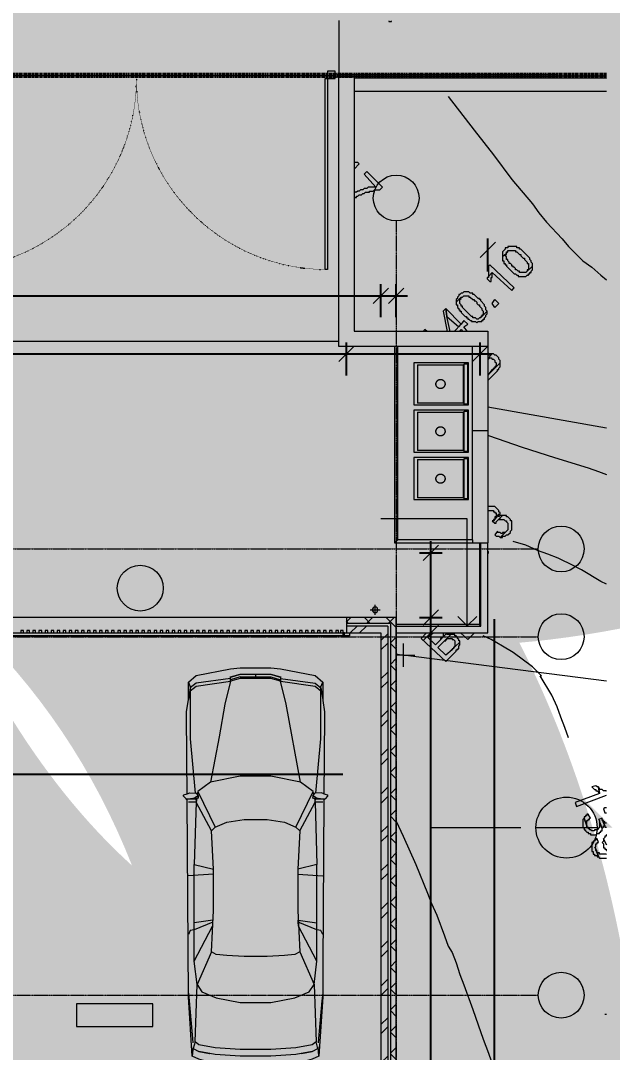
# Model space of a CAD drawing. Header units: millimetres. Extents: x -1971 to 39113, y -25802 to 13528.
# Drawn here: x 31369 to 39113, y 14 to 13528 of the extents above; entities that cross this region are included whole.
import ezdxf

# ---------------------------------------------------------------- set-up
doc = ezdxf.new("R2010")
doc.units = ezdxf.units.MM
for name, pattern in [('Boundary', [16, 10, -3, 0, -3]), ('Dot - Tight', [1, 0, -1]), ('Grid Line', [22.225, 12.7, -3.175, 3.175, -3.175]), ('划线 1mm', [2, 1, -1])]:
    doc.linetypes.add(name, pattern=pattern)
for name, color, linetype, lineweight in [('2 Hoop survey', 8, 'Continuous', 9), ('A-ANNO-DIMS', 211, 'Continuous', 9), ('A-ANNO-NOTE', 131, 'Continuous', 9), ('A-DETL-HDLN', 90, 'Dot - Tight', 9), ('A-DETL-THIN', 151, 'Continuous', 9), ('A-DOOR', 31, 'Continuous', 9), ('A-DOOR-IDEN', 31, 'Continuous', 9), ('A-FLOR', 192, 'Continuous', 18), ('A-FLOR-HRAL', 11, 'Continuous', 9), ('A-GLAZ-CWMG', 51, 'Continuous', 9), ('A-WALL', 113, 'Continuous', 18), ('A-WALL-PATT', 111, 'Continuous', 18), ('C-BLDG-PADS', 91, 'Continuous', 9), ('C-PROP-LINE', 91, 'Boundary', 70), ('G Furniture_dwg', 8, 'Continuous', 9), ('G-ANNO-SYMB', 111, 'Continuous', 9), ('G-ANNO-TEXT', 231, 'Continuous', 9), ('ID_LIGHTING_COVE', 7, 'Continuous', 25), ('L-SITE', 91, 'Continuous', 9), ('P-PIPE', 3, 'Continuous', 9), ('P-PIPE-CNTR', 3, 'Continuous', 9), ('S-GRID', 1, 'Continuous', 9), ('S-GRID-IDEN', 1, 'Continuous', 9), ('图层 01', 18, 'Continuous', 9), ('默认', 18, 'Continuous', 9)]:
    doc.layers.add(name, color=color, linetype=linetype, lineweight=lineweight)
doc.styles.add('Avenir_1', font='', dxfattribs={"width": 0.8, "height": 200})
doc.styles.get('Avenir_1').set_extended_font_data('Avenir')
doc.dimstyles.new('OJID-2_0mm_Diagonal_Tick', dxfattribs={"dimscale": 304.8, "dimtxt": 282.499429, "dimasz": 0.656168, "dimexe": 0.492126, "dimexo": 0.0625, "dimgap": 0.164042, "dimtad": 1, "dimdsep": 46, "dimtxsty": 'Avenir_1', "dimblk1": 'OBLIQUE', "dimblk2": 'OBLIQUE', "dimsah": 1, "dimcen": 0.09, "dimdle": 0.492126, "dimazin": 3, "dimtfac": 1, "dimtdec": 4, "dimtix": 1, "dimtmove": 0, "dimatfit": 3, "dimtvp": 1, "dimtolj": 1})
doc.dimstyles.new('OJID-2_0mm_Diagonal_Tick_1', dxfattribs={"dimscale": 304.8, "dimtxt": 282.499429, "dimasz": 0.656168, "dimexe": 0.492126, "dimexo": 0.0625, "dimgap": 0.164042, "dimtad": 1, "dimdsep": 46, "dimtxsty": 'Avenir_1', "dimblk1": 'OBLIQUE', "dimblk2": 'OBLIQUE', "dimsah": 1, "dimcen": 0.09, "dimdle": 0.492126, "dimazin": 3, "dimtfac": 1, "dimtdec": 4, "dimtix": 1, "dimtmove": 2, "dimatfit": 3, "dimtvp": 1, "dimtolj": 1})
pattern_1 = [(45, (0, 0), (-141.4214, 141.4214), []), (135, (0, 0), (-141.4214, -141.4214), [])]
pattern_2 = [(45, (0, 0), (-251.447, 251.447), []), (45, (0, 381), (-251.447, 251.447), [])]

# ---------------------------------------------------------------- blocks, each defined once
blk = doc.blocks.new('栏杆扶手 - 35mm-1926817-Ground Floor')
at = {"layer": 'A-FLOR-HRAL', "lineweight": 18}
for p, q in [((17.5, 17.5), (-17.5, 17.5)), ((-17.5, 17.5), (-17.5, -17.5)), ((17.5, -17.5), (17.5, 17.5)), ((-17.5, -17.5), (17.5, -17.5))]:
    blk.add_line(p, q, dxfattribs=at)
blk = doc.blocks.new('栏杆扶手 - 栏杆扶手-1407248-Ground Floor')
at = {"layer": 'A-FLOR-HRAL'}
for p, q in [((35734, 12818), (35512, 12818)), ((35512, 12798), (35734, 12798)), ((36154, 12818), (35734, 12818)), ((35734, 12798), (36154, 12798)), ((36154, 12798), (36154, 12818)), ((36869, 12818), (36154, 12818)), ((36154, 12798), (36869, 12798)), ((36869, 12798), (36869, 12818)), ((37189, 12818), (36869, 12818)), ((36869, 12798), (37189, 12798)), ((37688, 12818), (37318, 12818)), ((37318, 12798), (37688, 12798)), ((37688, 12798), (37688, 12818)), ((38230, 12818), (37688, 12818)), ((37688, 12798), (38230, 12798))]:
    blk.add_line(p, q, dxfattribs=at)
at = {"layer": 'A-FLOR-HRAL', "lineweight": 18}
for p, q in [((37189, 12818), (37189, 12798)), ((37318, 12818), (37189, 12818)), ((37189, 12798), (37318, 12798)), ((37318, 12798), (37318, 12818)), ((38230, 12818), (38230, 12798)), ((38382, 12818), (38230, 12818)), ((38230, 12798), (38382, 12798)), ((38382, 12798), (38382, 12818))]:
    blk.add_line(p, q, dxfattribs=at)
at = {"rotation": 89.99999999999982}
blk.add_blockref('栏杆扶手 - 35mm-1926817-Ground Floor', (35494, 12808), dxfattribs=at)
blk = doc.blocks.new('水平卷帘门 - 5400 x 2400mm-2312930-Ground Floor')
at = {"layer": 'A-DOOR'}
for p, q in [((2650, -100), (2650, -125)), ((2650, -125), (2675, -125)), ((2675, -100), (2655, -100)), ((2675, -125), (2675, -100))]:
    blk.add_line(p, q, dxfattribs=at)
at = {"layer": 'A-DOOR', "linetype": '划线 1mm'}
blk.add_line((-2740, -140), (2740, -140), dxfattribs=at)
blk = doc.blocks.new('Choo Site - Bin Popelnice_plast - Popelnice_plast-1794964-Ground Floor')
at = {"layer": 'L-SITE'}
for p, q in [((246, 312), (-304, 312)), ((-304, 312), (-304, -403)), ((-294, 257), (-294, 302)), ((-294, 302), (236, 302)), ((236, 302), (236, 257)), ((246, -403), (246, 312)), ((236, 257), (-294, 257)), ((-279, -353), (-279, 247)), ((221, 247), (-279, 247)), ((221, 247), (221, -353)), ((-304, -403), (246, -403)), ((-279, -353), (221, -353))]:
    blk.add_line(p, q, dxfattribs=at)
for start, end in [(96.6999, 101.9843), (78.0214, 83.3078), (156.6859, 161.9774), (198.0226, 203.3141), (138.0308, 143.3244), (216.6756, 221.9692), (258.0157, 263.3001), (276.6922, 281.9786), (36.6872, 41.9769), (318.0231, 323.3128), (18.026, 23.3168), (336.6832, 341.974)]:
    blk.add_arc((-29, -53), 60, start, end, dxfattribs=at)
for points in [[(-89, -53), (-89, -49), (-88, -44), (-87, -37), (-85, -32), (-83, -28), (-81, -23), (-78, -18), (-75, -14), (-71, -10), (-67, -7), (-63, -4), (-59, -1), (-54, 2), (-49, 4), (-44, 5), (-39, 6), (-33, 7), (-26, 7), (-19, 7), (-13, 5), (-7, 3), (-1, 0), (5, -3), (10, -7), (15, -11), (19, -16), (23, -22), (26, -28), (28, -34), (31, -42), (31, -48), (31, -53)], [(31, -53), (31, -57), (31, -62), (29, -69), (28, -73), (26, -78), (23, -83), (21, -87), (17, -92), (14, -95), (10, -99), (6, -102), (1, -105), (-3, -107), (-8, -109), (-13, -111), (-19, -112), (-25, -113), (-31, -113), (-38, -112), (-44, -111), (-50, -109), (-56, -106), (-62, -103), (-67, -99), (-72, -94), (-76, -90), (-80, -84), (-83, -78), (-85, -72), (-88, -64), (-89, -57), (-89, -53)]]:
    blk.add_open_spline(points, degree=3, knots=[0, 0, 0, 0, 0.055556, 0.083333, 0.111111, 0.138889, 0.166667, 0.194444, 0.222222, 0.25, 0.277778, 0.305556, 0.333333, 0.361111, 0.388889, 0.416667, 0.444444, 0.479167, 0.513889, 0.548611, 0.583333, 0.618056, 0.652778, 0.6875, 0.722222, 0.756944, 0.791667, 0.826389, 0.861111, 0.895833, 0.930556, 1, 1, 1, 1], dxfattribs=at)
blk = doc.blocks.new('栏杆扶手 - 栏杆扶手-1800243-Ground Floor')
at = {"layer": 'A-FLOR-HRAL'}
for p, q in [((36264, 9258), (36264, 6688)), ((36304, 6728), (36304, 9258)), ((36264, 6688), (37284, 6688)), ((37284, 6728), (36304, 6728)), ((37284, 6728), (37284, 6688))]:
    blk.add_line(p, q, dxfattribs=at)
blk.add_open_spline([(36304, 6728), (36304, 6728), (36304, 6728), (36303, 6727), (36301, 6726), (36300, 6725), (36299, 6723), (36298, 6722), (36296, 6721), (36294, 6719), (36293, 6717), (36292, 6716), (36290, 6715), (36289, 6714), (36288, 6712), (36287, 6711), (36285, 6710), (36284, 6708), (36283, 6707), (36281, 6706), (36280, 6704), (36279, 6703), (36278, 6702), (36276, 6701), (36275, 6700), (36274, 6698), (36273, 6697), (36271, 6696), (36270, 6695), (36269, 6693), (36268, 6692), (36267, 6691), (36266, 6690), (36264, 6689), (36264, 6688), (36264, 6688)], degree=3, knots=[0, 0, 0, 0, 0.083333, 0.125, 0.166667, 0.208333, 0.229167, 0.25, 0.291667, 0.333333, 0.354167, 0.375, 0.395833, 0.416667, 0.4375, 0.458333, 0.479167, 0.5, 0.520833, 0.541667, 0.5625, 0.583333, 0.604167, 0.625, 0.645833, 0.666667, 0.6875, 0.708333, 0.75, 0.770833, 0.791667, 0.833333, 0.875, 0.916667, 1, 1, 1, 1], dxfattribs=at)
blk = doc.blocks.new('栏杆扶手 - 栏杆扶手-1831944-Ground Floor')
at = {"layer": 'A-FLOR-HRAL'}
for p, q in [((37374, 6688), (37394, 6688)), ((37374, 6688), (37374, 5618)), ((37394, 5598), (37394, 6688)), ((37374, 5618), (36284, 5618)), ((36284, 5598), (37394, 5598)), ((37394, 5598), (37374, 5618))]:
    blk.add_line(p, q, dxfattribs=at)
blk = doc.blocks.new('2 Hoop survey-1260670-Ground Floor')
at = {"layer": '默认', "color": 9}
for p, q in [((86812, 22992), (87468, 22992)), ((84164, 22968), (87468, 22962)), ((87468, 22788), (84164, 22788)), ((84164, 21773), (84228, 21840)), ((85118, 19647), (85091, 19673)), ((85972, 19351), (85914, 19293)), ((85914, 18660), (87468, 18385)), ((84804, 15558), (84804, 15253)), ((84714, 15424), (84804, 15406)), ((84804, 15406), (84714, 15406)), ((84804, 15406), (84956, 15406)), ((87468, 15065), (84804, 15406)), ((87468, 10699), (87445, 10699))]:
    blk.add_line(p, q, dxfattribs=at)
at = {"layer": '默认', "color": 9, "flags": 128}
for points in [[(84617, 23716), (84617, 23703), (84651, 23703), (84651, 23716)], [(85396, 22721), (85735, 22280), (85989, 21959), (86226, 21637), (86497, 21315), (86582, 21197), (86683, 21078), (86886, 20858), (86971, 20756), (87090, 20638), (87157, 20570), (87276, 20486), (87394, 20384), (87468, 20321)], [(84228, 21840), (84211, 21857), (84164, 21857)], [(84533, 21535), (84330, 21739), (84296, 21705), (84448, 21535), (84346, 21535), (84330, 21518), (84296, 21518), (84279, 21501), (84245, 21501), (84228, 21485), (84211, 21485), (84194, 21468), (84177, 21468), (84164, 21455)], [(84164, 21387), (84177, 21400), (84194, 21400), (84194, 21417), (84211, 21417), (84228, 21434), (84262, 21434), (84279, 21451), (84296, 21451), (84313, 21468), (84363, 21468), (84363, 21485), (84414, 21485), (84431, 21501), (84499, 21501), (84533, 21535)], [(85362, 19944), (85379, 19842), (85532, 19707), (85566, 19740), (85362, 19944), (85329, 19910), (85381, 19647)], [(85421, 19647), (85379, 19842), (85362, 19944)], [(85647, 19647), (85599, 19707), (85650, 19740), (85599, 19791), (85566, 19740), (85472, 19647)], [(85091, 19673), (85075, 19656), (85075, 19647)], [(85540, 19647), (85566, 19673), (85586, 19647)], [(85914, 19361), (85921, 19368), (85914, 19375)], [(85914, 19293), (85972, 19351), (85938, 19351), (85938, 19334), (85914, 19334)], [(85914, 19073), (86074, 19233), (86074, 19266), (86057, 19283), (86057, 19300), (86023, 19334), (86006, 19334), (85989, 19351), (85972, 19351)], [(85914, 19283), (85921, 19283), (85938, 19300), (85955, 19300), (85972, 19283), (85989, 19283), (86006, 19266), (86006, 19249), (86023, 19233), (86023, 19199), (86006, 19182), (86006, 19165), (85989, 19165), (85989, 19148), (85972, 19148), (85914, 19075)], [(85914, 19005), (86040, 19131), (86040, 19148), (86057, 19148), (86057, 19165), (86074, 19182), (86074, 19233), (85914, 19073)], [(85914, 18286), (85921, 18284), (86361, 18132), (86785, 17996), (87225, 17861), (87360, 17810), (87468, 17770)], [(85914, 17295), (85921, 17302), (85989, 17302), (85989, 17285), (86006, 17285), (86006, 17268), (86023, 17268), (86023, 17218), (86006, 17218), (86006, 17184), (85989, 17184), (85989, 17167), (86057, 17251), (86074, 17251), (86074, 17268), (86057, 17285), (86057, 17302), (86006, 17353), (85914, 17353)], [(87468, 16334), (87394, 16371), (87140, 16523), (87005, 16591), (86869, 16659), (86836, 16676), (86700, 16727), (86565, 16777), (86412, 16845), (86243, 16896)], [(85914, 16736), (85921, 16743), (85921, 16760), (85914, 16767)], [(85112, 15697), (85041, 15626), (85362, 15321), (85498, 15457), (85498, 15474), (85515, 15474), (85515, 15490), (85532, 15490), (85532, 15524), (85549, 15541), (85549, 15575), (85362, 15406), (85261, 15507), (85430, 15677), (85379, 15677), (85379, 15694), (85227, 15541), (85125, 15643), (85193, 15694), (85196, 15697)], [(85196, 15697), (85193, 15694), (85193, 15697)], [(85329, 15697), (85329, 15643), (85312, 15643), (85312, 15626), (85295, 15626), (85295, 15609), (85379, 15694), (85379, 15697)], [(85557, 15697), (85650, 15609), (85739, 15697)], [(85654, 15697), (85650, 15694), (85647, 15697)], [(85655, 15697), (85650, 15694), (85654, 15697)], [(86971, 14322), (86920, 14458), (86869, 14593), (86819, 14728), (86751, 14881), (86598, 15135), (86615, 15135), (86497, 15253), (86243, 15440), (86107, 15524), (85955, 15609), (85853, 15660)], [(87468, 13622), (87462, 13628), (87428, 13628), (87411, 13645), (87377, 13645), (87377, 13662), (87360, 13662), (87360, 13679), (87377, 13594), (87056, 13475), (87073, 13425), (87468, 13573)], [(87468, 13408), (87445, 13408), (87428, 13391), (87445, 13340), (87468, 13340)], [(87468, 13205), (87445, 13205), (87445, 13222), (87428, 13222), (87428, 13238), (87411, 13238), (87411, 13255), (87445, 13171), (87445, 13154), (87468, 13154)], [(84714, 13232), (84804, 13035), (84973, 12663), (85125, 12290), (85176, 12155), (85244, 12002), (85345, 11731), (85396, 11596), (85447, 11511), (85498, 11376), (85549, 11223), (85599, 11088), (85718, 10766), (85786, 10563), (85853, 10377), (85921, 10191), (86023, 9903), (86057, 9767), (86107, 9615), (86124, 9615), (86158, 9463), (86209, 9327), (86243, 9192)], [(87468, 12922), (87428, 13001), (87428, 12968), (87411, 12951), (87428, 12934), (87428, 12883), (87445, 12883), (87445, 12866), (87462, 12866), (87462, 12849), (87468, 12849)], [(87468, 13052), (87462, 13052), (87462, 13035), (87445, 13035), (87445, 13018), (87428, 13001), (87468, 12922)], [(87468, 12804), (87462, 12798), (87377, 12798), (87377, 12815), (87343, 12815), (87343, 12832), (87327, 12849), (87327, 12866), (87360, 12764), (87377, 12747), (87468, 12747)]]:
    blk.add_lwpolyline(points, dxfattribs=at)
at = {"layer": '默认', "color": 9}
for points in [[(86141, 20723), (86107, 20689), (86107, 20621), (86175, 20689), (86175, 20706), (86277, 20706), (86277, 20689), (86294, 20689), (86328, 20655), (86344, 20655), (86344, 20638), (86378, 20604), (86395, 20604), (86395, 20587), (86429, 20553), (86429, 20536), (86446, 20536), (86446, 20452), (86429, 20452), (86429, 20435), (86497, 20502), (86497, 20536), (86480, 20553), (86480, 20570), (86463, 20587), (86463, 20604), (86344, 20723), (86328, 20723), (86328, 20739), (86294, 20739), (86294, 20756), (86175, 20756), (86175, 20739), (86141, 20739)], [(86107, 20621), (86107, 20570), (86124, 20570), (86124, 20536), (86141, 20536), (86141, 20519), (86158, 20519), (86158, 20502), (86260, 20401), (86277, 20401), (86294, 20384), (86311, 20384), (86311, 20367), (86412, 20367), (86429, 20384), (86446, 20384), (86446, 20401), (86463, 20401), (86463, 20418), (86480, 20418), (86480, 20435), (86497, 20452), (86497, 20502), (86412, 20418), (86328, 20418), (86328, 20435), (86311, 20435), (86294, 20452), (86277, 20452), (86277, 20469), (86260, 20486), (86243, 20486), (86243, 20502), (86226, 20502), (86226, 20519), (86209, 20536), (86192, 20536), (86192, 20553), (86175, 20570), (86175, 20587), (86158, 20587), (86158, 20621), (86141, 20638), (86141, 20655), (86158, 20655), (86158, 20689), (86175, 20689)], [(85921, 20367), (85921, 20350), (85904, 20350), (85904, 20333), (85938, 20299), (85955, 20299), (85955, 20350), (85972, 20350), (85972, 20418)], [(85938, 20519), (85921, 20502), (85921, 20367), (85972, 20418), (86226, 20181), (86260, 20215)], [(85549, 20130), (85532, 20130), (85532, 20113), (85515, 20096), (85515, 20079), (85498, 20062), (85498, 20028), (85566, 20096), (85583, 20096), (85599, 20113), (85667, 20113), (85667, 20096), (85684, 20096), (85718, 20062), (85735, 20062), (85735, 20045), (85752, 20045), (85769, 20028), (85769, 20011), (85786, 19994), (85803, 19994), (85803, 19978), (85837, 19944), (85837, 19927), (85853, 19910), (85853, 19859), (85837, 19859), (85837, 19842), (85904, 19910), (85887, 19927), (85887, 19961), (85870, 19978), (85870, 19994), (85820, 20045), (85820, 20062), (85803, 20062), (85803, 20079), (85786, 20079), (85735, 20130), (85718, 20130), (85718, 20147), (85684, 20147), (85667, 20164), (85599, 20164), (85583, 20147), (85566, 20147)], [(85498, 20028), (85498, 19994), (85515, 19994), (85515, 19961), (85532, 19944), (85532, 19927), (85549, 19927), (85549, 19910), (85566, 19910), (85566, 19893), (85616, 19842), (85633, 19842), (85633, 19825), (85650, 19825), (85650, 19808), (85667, 19808), (85684, 19791), (85701, 19791), (85701, 19774), (85752, 19774), (85769, 19757), (85786, 19774), (85837, 19774), (85837, 19791), (85853, 19791), (85853, 19808), (85870, 19808), (85870, 19825), (85887, 19842), (85887, 19859), (85904, 19876), (85904, 19910), (85837, 19842), (85820, 19842), (85820, 19825), (85803, 19825), (85786, 19808), (85769, 19808), (85752, 19825), (85718, 19825), (85718, 19842), (85701, 19842), (85583, 19961), (85583, 19978), (85566, 19978), (85566, 19994), (85549, 20011), (85549, 20062), (85566, 20079), (85566, 20096)], [(86006, 19961), (85972, 20011), (86006, 20062), (86057, 20011)], [(85972, 17167), (86006, 17133), (86023, 17133), (86023, 17150), (86107, 17234), (86074, 17234), (86057, 17218), (86057, 17251), (85989, 17167)], [(86107, 17234), (86057, 17184), (86124, 17184), (86141, 17167), (86158, 17167), (86158, 17150), (86175, 17133), (86175, 17048), (86074, 16947), (86107, 16947), (86107, 16964), (86141, 16964), (86158, 16981), (86175, 16981), (86209, 17014), (86209, 17031), (86226, 17048), (86226, 17167), (86209, 17167), (86209, 17184), (86175, 17218), (86158, 17218), (86158, 17234)], [(86040, 17031), (86006, 16981), (86023, 16964), (86057, 16964), (86074, 16947), (86141, 17014), (86107, 17014), (86107, 16997), (86090, 16997), (86074, 17014), (86040, 17014)], [(85430, 15677), (85345, 15592), (85362, 15592), (85362, 15609), (85379, 15609), (85379, 15626), (85447, 15626), (85447, 15609), (85464, 15609), (85481, 15592), (85481, 15524), (85464, 15507), (85464, 15490), (85447, 15490), (85447, 15474), (85362, 15406), (85549, 15575), (85549, 15592), (85532, 15592), (85532, 15609), (85515, 15626), (85515, 15643), (85498, 15660), (85481, 15660), (85481, 15677)], [(87360, 13679), (87343, 13679), (87327, 13696), (87276, 13679), (87310, 13645), (87327, 13645), (87327, 13628), (87343, 13628), (87377, 13594)], [(87411, 13137), (87377, 13222), (87377, 13154), (87343, 13120), (87310, 13120), (87310, 13103), (87276, 13103), (87259, 13120), (87242, 13120), (87242, 13137), (87225, 13137), (87225, 13154), (87208, 13154), (87208, 13171), (87174, 13272), (87157, 13255), (87157, 13154), (87174, 13137), (87174, 13120), (87191, 13120), (87191, 13103), (87208, 13086), (87225, 13086), (87225, 13069), (87259, 13069), (87259, 13052), (87327, 13052), (87343, 13069), (87377, 13069), (87377, 13086), (87394, 13086), (87394, 13103), (87411, 13103)], [(87259, 13272), (87225, 13323), (87208, 13323), (87208, 13306), (87191, 13306), (87191, 13289), (87174, 13289), (87174, 13272), (87208, 13171), (87208, 13238), (87225, 13238), (87225, 13255), (87242, 13255), (87242, 13272)], [(87411, 13272), (87360, 13255), (87377, 13238), (87377, 13222), (87411, 13137), (87428, 13154), (87428, 13171), (87445, 13171), (87411, 13255)], [(87360, 12951), (87343, 13001), (87327, 13001), (87327, 12984), (87310, 12984), (87310, 12968), (87293, 12968), (87293, 12951), (87276, 12951), (87276, 12832), (87293, 12832), (87293, 12798), (87310, 12798), (87310, 12781), (87343, 12781), (87343, 12764), (87360, 12764), (87327, 12866), (87327, 12883), (87310, 12883), (87327, 12900), (87327, 12934), (87343, 12934), (87343, 12951)]]:
    blk.add_lwpolyline(points, close=True, dxfattribs=at)
blk = doc.blocks.new('G Furniture_dwg_G Furniture_dwg_G Furniture_dwg_$plan$00003150-1786729-Ground Floor-2220991-Ground Floor-2332979-Ground Floor')
at = {"layer": '图层 01', "color": 8}
for p, q in [((-4964, 856), (-5025, 880)), ((-3534, 944), (-3498, 910)), ((-2512, 553), (-2488, 879)), ((-126, 830), (-250, 818)), ((-3550, 762), (-3593, 754)), ((-3078, 578), (-2576, 553)), ((-5095, 201), (-5057, 327)), ((-5094, -201), (-5094, 201)), ((-5132, 0), (-5076, 0)), ((-5095, -201), (-5057, -326)), ((-2512, -552), (-2488, -882)), ((-1370, -804), (-1832, -562)), ((-5025, -879), (-4964, -855)), ((-4951, -856), (-4947, -857)), ((-3498, -910), (-3534, -944)), ((-250, -818), (-126, -829))]:
    blk.add_line(p, q, dxfattribs=at)
at = {"layer": '图层 01', "color": 8, "flags": 128}
for points in [[(-3550, -940), (-3565, -895), (-4012, -898), (-4636, -904), (-4801, -879), (-5025, -879), (-5113, -779), (-5201, -326), (-5214, -201), (-5214, 201), (-5201, 327), (-5113, 779), (-5025, 880), (-4799, 880), (-4786, 882), (-4636, 904), (-4012, 898), (-3565, 895), (-3550, 940)], [(-5076, 327), (-5012, 779), (-4950, 854), (-4951, 856), (-4799, 880), (-4799, 880)], [(-3128, -528), (-3191, -376), (-3229, -150), (-3229, 151), (-3191, 377), (-3128, 528), (-3593, 754), (-3718, 590), (-4736, 402), (-5038, 327), (-4975, 779), (-4912, 854)], [(-3572, 790), (-4284, 854), (-4975, 854)], [(-3565, 895), (-3576, 862), (-3572, 781)], [(-3494, 895), (-3494, 795), (-3506, 752), (-3535, 753), (-3536, 753), (-3509, 795), (-3536, 752), (-3567, 774)], [(-3494, 795), (-3509, 795), (-3494, 908)], [(-3455, 880), (-3455, 779), (-3497, 783)], [(-3494, 903), (-3494, 895), (-1306, 880), (-904, 880), (-126, 830), (-88, 742), (-25, 528), (0, 201), (0, -201), (-25, -528), (-88, -741), (-126, -829), (-904, -879), (-3494, -894), (-3494, -903)], [(-1721, 880), (-1772, 854), (-1784, 804), (-1884, 560)], [(-954, 880), (-854, 867), (-307, 820), (-303, 820)], [(-188, 742), (-226, 816), (-314, 792), (-276, 742), (-238, 528), (-214, 201), (-214, -201), (-238, -528), (-276, -741), (-314, -792), (-226, -816), (-188, -741), (-164, -602), (-163, -599)], [(-3501, 771), (-3455, 779), (-2638, 804), (-2576, 553), (-2035, 553), (-1495, 578), (-1068, 766), (-1370, 804), (-2638, 804)], [(-3128, 528), (-3078, 578), (-3455, 779)], [(-1370, 804), (-1832, 562), (-1834, 562), (-1884, 560), (-1910, 560), (-1872, 804)], [(-314, -792), (-1068, -766), (-968, -704), (-892, -515), (-829, -201), (-829, 201), (-892, 515), (-968, 704), (-1068, 766), (-314, 792)], [(-163, 600), (-164, 602), (-188, 742), (-150, 528), (-126, 201), (-126, -201), (-150, -528), (-188, -741)], [(-3718, 590), (-3794, 201), (-3794, -201), (-3718, -590)], [(-1495, 578), (-1457, 515), (-1444, 377), (-1432, 151), (-1432, -150), (-1444, -376), (-1457, -515), (-1495, -578), (-2035, -552), (-2576, -552), (-3078, -578), (-3455, -779)], [(-5095, -326), (-5132, -201), (-5132, 201), (-5095, 327)], [(-5088, 327), (-5126, 201), (-5126, -201), (-5088, -326)], [(-5100, 327), (-5038, 327), (-5076, 201), (-5076, -201), (-5038, -326), (-5100, -326)], [(-5076, -326), (-5012, -779), (-4950, -854)], [(-4912, -854), (-4975, -779), (-5038, -326), (-4736, -402), (-4309, -477), (-3718, -590), (-3593, -754), (-3550, -762)], [(-3593, -754), (-3128, -528), (-3078, -578)], [(-3498, -782), (-3455, -779), (-2638, -804), (-2576, -552)], [(-1495, -578), (-1068, -766), (-1370, -804), (-2638, -804)], [(-1884, -560), (-1910, -559), (-1872, -804)], [(-1834, -561), (-1884, -560), (-1784, -804), (-1772, -854), (-1721, -879)], [(-4975, -854), (-4284, -854), (-3572, -789)], [(-3565, -895), (-3576, -862), (-3572, -781)], [(-3567, -774), (-3536, -752), (-3509, -795), (-3536, -753), (-3535, -752), (-3506, -752), (-3494, -795), (-3494, -894)], [(-3494, -908), (-3509, -795), (-3494, -795)], [(-3501, -770), (-3455, -779), (-3455, -879)], [(-4951, -856), (-4801, -879), (-4801, -879)], [(-954, -879), (-854, -867), (-307, -820), (-303, -820)]]:
    blk.add_lwpolyline(points, dxfattribs=at)
at = {"layer": '图层 01', "color": 8}
for centre, start, end in [((-3541, 937), 47.035, 161.8427), ((-3504, 903), 0.2546, 47.035), ((-3562, 782), 183.1798, 234.8458), ((-3562, -782), 125.1542, 176.8636), ((-3541, -937), 198.1573, 312.965), ((-3504, -903), 312.965, 359.7454)]:
    blk.add_arc(centre, 10, start, end, dxfattribs=at)
blk = doc.blocks.new('G Furniture_dwg_G Furniture_dwg-1631897-Ground Floor-2332981-Ground Floor')
at = {"rotation": 270}
blk.add_blockref('G Furniture_dwg_G Furniture_dwg_G Furniture_dwg_$plan$00003150-1786729-Ground Floor-2220991-Ground Floor-2332979-Ground Floor', (72682, 20934), dxfattribs=at)
blk = doc.blocks.new('G Furniture_dwg-1631897-Ground Floor')
blk.add_blockref('G Furniture_dwg_G Furniture_dwg-1631897-Ground Floor-2332981-Ground Floor', (-38239, -21097))
blk = doc.blocks.new('Rectangular Mullion - Louvre 35_30mm-2318455-Ground Floor')
at = {"layer": 'A-GLAZ-CWMG'}
for p, q in [((-35, 15), (0, 15)), ((-35, -15), (-35, 15)), ((0, 15), (0, -15)), ((0, -15), (-35, -15))]:
    blk.add_line(p, q, dxfattribs=at)
blk = doc.blocks.new('Rectangular Mullion - Louvre 35_30mm-2318450-Ground Floor')
at = {"layer": 'A-GLAZ-CWMG'}
for p, q in [((-17.5, 15), (17.5, 15)), ((-17.5, -15), (-17.5, 15)), ((17.5, 15), (17.5, -15)), ((17.5, -15), (-17.5, -15))]:
    blk.add_line(p, q, dxfattribs=at)
blk = doc.blocks.new('Family - ___-1140397-Ground Floor')
at = {"layer": 'C-PROP-LINE'}
blk.add_line((39038, 12808), (-1971, 12808), dxfattribs=at)
blk = doc.blocks.new('轴网 - Annotation - Grid Head _Circle 6mm_-283740-Ground Floor')
at = {"layer": 'S-GRID-IDEN'}
blk.add_circle((0, 0), 3, dxfattribs=at)
blk = doc.blocks.new('_Oblique')
at = {"color": 0, "linetype": 'ByBlock', "lineweight": -2}
blk.add_line((-0.5, -0.5), (0.5, 0.5), dxfattribs=at)
blk = doc.blocks.new('Annotation - Tag Door - Annotation - Tag Door-163460-Ground Floor')
at = {"layer": 'A-DOOR-IDEN'}
blk.add_circle((0, 0), 3, dxfattribs=at)
blk = doc.blocks.new('OJID - Material Marks - OJID - Material Marks-1690541-Ground Floor')
at = {"layer": 'A-ANNO-NOTE'}
for p, q in [((10, 3), (0, 3)), ((0, 3), (0, 0)), ((10, 0), (10, 3)), ((0, 0), (10, 0))]:
    blk.add_line(p, q, dxfattribs=at)
blk = doc.blocks.new('剖面 - Filled-602395-Ground Floor')
at = {"layer": 'G-ANNO-SYMB'}
h = blk.add_hatch(color=256, dxfattribs=at)
edge = h.paths.add_edge_path()
edge.add_line((-12, 0), (-6.01, 5.99))
edge.add_line((-6.01, 5.99), (-6.01, 4))
edge.add_arc((-6, 0), 4, 90.1453, 180)
edge.add_line((-10, 0), (-12, 0))
h = blk.add_hatch(color=256, dxfattribs=at)
edge = h.paths.add_edge_path()
edge.add_line((0, 0), (-2.02, 0))
edge.add_arc((-6.02, 0), 4, 0, 89.8547)
edge.add_line((-6.01, 4), (-6.01, 6.01))
edge.add_line((-6.01, 6.01), (0, 0))
for start, end in [(360, 180), (180, 360)]:
    blk.add_arc((-6, 0), 4, start, end, dxfattribs=at)

msp = doc.modelspace()

# ---------------------------------------------------------------- hatches: boundary and pattern name
at = {"layer": 'A-WALL-PATT', "lineweight": 9}
h = msp.add_hatch(dxfattribs=at)
h.set_pattern_fill('FP_3', color=256, style=0, pattern_type=2)
h.set_pattern_definition(pattern_1)
h.paths.add_polyline_path([(36209.04, 5633.364), (36209.04, 5708.364), (35634.04, 5708.364), (35634.04, 5633.364), (36174.04, 5633.364)])
h.paths.add_polyline_path([(30024.04, 5633.364), (30234.04, 5633.364), (30234.04, 5708.364), (29934.04, 5708.364), (29934.721, 5633.364), (29975.971, 5633.364)])
h = msp.add_hatch(dxfattribs=at)
h.set_pattern_fill('FP_3', color=256, style=0, pattern_type=2)
h.set_pattern_definition(pattern_1)
h.paths.add_polyline_path([(36284.04, -5291.636), (36284.04, 5708.364), (36209.04, 5708.364), (36209.04, -5291.636)])
h = msp.add_hatch(dxfattribs=at)
h.set_pattern_fill('FP_2', color=256, style=0, pattern_type=2)
h.set_pattern_definition(pattern_2)
h.paths.add_polyline_path([(36084.04, 5508.364), (36084.04, 5598.364), (35634.04, 5598.364), (35634.04, 5508.364), (35834.226, 5508.364)])
h.paths.add_polyline_path([(30045.858, 5508.364), (30234.04, 5508.364), (30234.04, 5598.364), (30024.04, 5598.364), (30024.04, 5508.364)])
h = msp.add_hatch(dxfattribs=at)
h.set_pattern_fill('FP_2', color=256, style=0, pattern_type=2)
h.set_pattern_definition(pattern_2)
h.paths.add_polyline_path([(36084.04, -5181.636), (36174.04, -5181.636), (36174.04, 5598.364), (36084.04, 5598.364), (36084.04, -5091.636)])

# ---------------------------------------------------------------- linework, layer by layer
at = {"layer": 'A-DETL-HDLN'}
for centre, start, end in [((30384.04, 12767.609), 270, 0), ((35384.04, 12767.609), 180, 270)]:
    msp.add_arc(centre, 2500, start, end, dxfattribs=at)
at = {"layer": 'A-DETL-THIN'}
for p, q in [((35384.04, 12867.609), (35384.04, 12767.609)), ((35484.04, 12867.609), (35384.04, 12867.609)), ((35484.04, 12825.109), (35484.04, 12867.609)), ((35354.04, 12767.609), (35384.04, 12767.609)), ((35354.04, 10267.609), (35354.04, 12767.609)), ((35384.04, 12767.609), (35384.04, 11867.609)), ((35384.04, 12767.609), (35384.04, 10267.609)), ((35384.04, 12767.609), (35484.04, 12767.609)), ((35484.04, 12767.609), (35484.04, 12790.109)), ((35384.04, 10267.609), (35354.04, 10267.609)), ((30194.04, 5508.364), (35674.04, 5508.364)), ((35674.04, 5469.569), (30194.04, 5469.569)), ((35674.04, 5508.364), (35674.04, 5469.569))]:
    msp.add_line(p, q, dxfattribs=at)
at = {"layer": 'A-FLOR'}
for p, q in [((35534.04, 13527.527), (35534.04, 12817.609)), ((30284.04, 12807.609), (35476.54, 12807.609)), ((35534.04, 9323.364), (30134.04, 9323.364)), ((35634.04, 5708.364), (30234.04, 5708.364))]:
    msp.add_line(p, q, dxfattribs=at)
at = {"layer": 'A-WALL'}
for p, q in [((35534.04, 9258.364), (35534.04, 12797.609)), ((35734.04, 12797.609), (35734.04, 9458.364)), ((35734.04, 9458.364), (37484.04, 9458.364)), ((37484.04, 9458.364), (37484.04, 6688.364)), ((37484.04, 9258.364), (35534.04, 9258.364)), ((37284.04, 6728.364), (37284.04, 9258.364)), ((37284.04, 8158.364), (37484.04, 8158.364)), ((37284.04, 6688.364), (37374.04, 6688.364)), ((37394.04, 6688.364), (37484.04, 6688.364)), ((36284.04, 5708.364), (35634.04, 5708.364)), ((35634.04, 5708.364), (35634.04, 5508.364)), ((36284.04, -5291.636), (36284.04, 5708.364)), ((35634.04, 5508.364), (36084.04, 5508.364)), ((36084.04, 5508.364), (36084.04, -5091.636))]:
    msp.add_line(p, q, dxfattribs=at)
at = {"layer": 'A-WALL', "lineweight": 9}
for p, q in [((36209.04, 5633.364), (35634.04, 5633.364)), ((36174.04, 5598.364), (35634.04, 5598.364)), ((36174.04, 5598.364), (36174.04, -5181.636)), ((36209.04, 5633.364), (36209.04, -5216.636))]:
    msp.add_line(p, q, dxfattribs=at)
at = {"layer": 'C-BLDG-PADS'}
for p, q in [((37484.04, 5508.364), (37484.04, 6688.364)), ((36284.04, 5508.364), (37484.04, 5508.364))]:
    msp.add_line(p, q, dxfattribs=at)
at = {"layer": 'G-ANNO-SYMB'}
for p, q in [((36751.021, 2958.106), (37913.234, 2958.106)), ((38113.234, 2958.106), (38913.234, 2958.106))]:
    msp.add_line(p, q, dxfattribs=at)
at = {"layer": 'G-ANNO-TEXT', "color": 7}
for p, q in [((36255.41, 7000.295), (36082.201, 7000.295)), ((37215.058, 7000.295), (36255.41, 7000.295)), ((37215.058, 5599.74), (37215.058, 7000.295)), ((37215.058, 5599.74), (37090.058, 5724.74)), ((37215.058, 5599.74), (37340.058, 5724.74))]:
    msp.add_line(p, q, dxfattribs=at)
at = {"layer": 'ID_LIGHTING_COVE'}
msp.add_line((31084.04, 3658.364), (35584.04, 3658.364), dxfattribs=at)
at = {"layer": 'P-PIPE'}
for start, end in [(0, 180), (180, 0)]:
    msp.add_arc((36007.197, 5810.364), 36.513, start, end, dxfattribs=at)
at = {"layer": 'P-PIPE-CNTR'}
for p, q in [((36007.197, 5745.364), (36007.197, 5875.364)), ((35942.197, 5810.364), (36072.197, 5810.364))]:
    msp.add_line(p, q, dxfattribs=at)
at = {"layer": 'S-GRID', "linetype": 'Grid Line'}
for p, q in [((36284.04, 10903.84), (36284.04, -9321.465)), ((-1062.147, 6608.364), (38143.478, 6608.364)), ((-1062.147, 5458.364), (38143.478, 5458.364)), ((-1062.147, 763.364), (38143.478, 763.364))]:
    msp.add_line(p, q, dxfattribs=at)

# ---------------------------------------------------------------- block references
at = {"layer": '2 Hoop survey', "color": 9}
msp.add_blockref('2 Hoop survey-1260670-Ground Floor', (-48430.024, -10188.937), dxfattribs=at)
at = {"layer": 'A-ANNO-NOTE', "xscale": 100, "yscale": 100, "zscale": 100}
msp.add_blockref('OJID - Material Marks - OJID - Material Marks-1690541-Ground Floor', (32098.964, 351.505), dxfattribs=at)
at = {"layer": 'A-DOOR'}
msp.add_blockref('水平卷帘门 - 5400 x 2400mm-2312930-Ground Floor', (32934.04, 5608.364), dxfattribs=at)
at = {"layer": 'A-DOOR-IDEN', "xscale": 99.99999999999993, "yscale": 99.99999999999993, "zscale": 99.99999999999993}
msp.add_blockref('Annotation - Tag Door - Annotation - Tag Door-163460-Ground Floor', (32934.04, 6094.963), dxfattribs=at)
at = {"layer": 'A-FLOR-HRAL'}
for name in ['栏杆扶手 - 栏杆扶手-1407248-Ground Floor', '栏杆扶手 - 栏杆扶手-1800243-Ground Floor', '栏杆扶手 - 栏杆扶手-1831944-Ground Floor']:
    msp.add_blockref(name, (0, 0), dxfattribs=at)
at = {"layer": 'A-GLAZ-CWMG', "extrusion": (0, 0, -1), "rotation": 180}
for name, p in [('Rectangular Mullion - Louvre 35_30mm-2318450-Ground Floor', (-31388.592, 5523.364)), ('Rectangular Mullion - Louvre 35_30mm-2318450-Ground Floor', (-31467.846, 5523.364)), ('Rectangular Mullion - Louvre 35_30mm-2318450-Ground Floor', (-31547.099, 5523.364)), ('Rectangular Mullion - Louvre 35_30mm-2318450-Ground Floor', (-31626.353, 5523.364)), ('Rectangular Mullion - Louvre 35_30mm-2318450-Ground Floor', (-31705.607, 5523.364)), ('Rectangular Mullion - Louvre 35_30mm-2318450-Ground Floor', (-31784.861, 5523.364)), ('Rectangular Mullion - Louvre 35_30mm-2318450-Ground Floor', (-31864.114, 5523.364)), ('Rectangular Mullion - Louvre 35_30mm-2318450-Ground Floor', (-31943.368, 5523.364)), ('Rectangular Mullion - Louvre 35_30mm-2318450-Ground Floor', (-32022.622, 5523.364)), ('Rectangular Mullion - Louvre 35_30mm-2318450-Ground Floor', (-32101.875, 5523.364)), ('Rectangular Mullion - Louvre 35_30mm-2318450-Ground Floor', (-32181.129, 5523.364)), ('Rectangular Mullion - Louvre 35_30mm-2318450-Ground Floor', (-32260.383, 5523.364)), ('Rectangular Mullion - Louvre 35_30mm-2318450-Ground Floor', (-32339.637, 5523.364)), ('Rectangular Mullion - Louvre 35_30mm-2318450-Ground Floor', (-32418.89, 5523.364)), ('Rectangular Mullion - Louvre 35_30mm-2318450-Ground Floor', (-32498.144, 5523.364)), ('Rectangular Mullion - Louvre 35_30mm-2318450-Ground Floor', (-32577.398, 5523.364)), ('Rectangular Mullion - Louvre 35_30mm-2318450-Ground Floor', (-32656.652, 5523.364)), ('Rectangular Mullion - Louvre 35_30mm-2318450-Ground Floor', (-32735.905, 5523.364)), ('Rectangular Mullion - Louvre 35_30mm-2318450-Ground Floor', (-32815.159, 5523.364)), ('Rectangular Mullion - Louvre 35_30mm-2318450-Ground Floor', (-32894.413, 5523.364)), ('Rectangular Mullion - Louvre 35_30mm-2318450-Ground Floor', (-32973.666, 5523.364)), ('Rectangular Mullion - Louvre 35_30mm-2318450-Ground Floor', (-33052.92, 5523.364)), ('Rectangular Mullion - Louvre 35_30mm-2318450-Ground Floor', (-33132.174, 5523.364)), ('Rectangular Mullion - Louvre 35_30mm-2318450-Ground Floor', (-33211.428, 5523.364)), ('Rectangular Mullion - Louvre 35_30mm-2318450-Ground Floor', (-33290.681, 5523.364)), ('Rectangular Mullion - Louvre 35_30mm-2318450-Ground Floor', (-33369.935, 5523.364)), ('Rectangular Mullion - Louvre 35_30mm-2318450-Ground Floor', (-33449.189, 5523.364)), ('Rectangular Mullion - Louvre 35_30mm-2318450-Ground Floor', (-33528.443, 5523.364)), ('Rectangular Mullion - Louvre 35_30mm-2318450-Ground Floor', (-33607.696, 5523.364)), ('Rectangular Mullion - Louvre 35_30mm-2318450-Ground Floor', (-33686.95, 5523.364)), ('Rectangular Mullion - Louvre 35_30mm-2318450-Ground Floor', (-33766.204, 5523.364)), ('Rectangular Mullion - Louvre 35_30mm-2318450-Ground Floor', (-33845.458, 5523.364)), ('Rectangular Mullion - Louvre 35_30mm-2318450-Ground Floor', (-33924.711, 5523.364)), ('Rectangular Mullion - Louvre 35_30mm-2318450-Ground Floor', (-34003.965, 5523.364)), ('Rectangular Mullion - Louvre 35_30mm-2318450-Ground Floor', (-34083.219, 5523.364)), ('Rectangular Mullion - Louvre 35_30mm-2318450-Ground Floor', (-34162.472, 5523.364)), ('Rectangular Mullion - Louvre 35_30mm-2318450-Ground Floor', (-34241.726, 5523.364)), ('Rectangular Mullion - Louvre 35_30mm-2318450-Ground Floor', (-34320.98, 5523.364)), ('Rectangular Mullion - Louvre 35_30mm-2318450-Ground Floor', (-34400.234, 5523.364)), ('Rectangular Mullion - Louvre 35_30mm-2318450-Ground Floor', (-34479.487, 5523.364)), ('Rectangular Mullion - Louvre 35_30mm-2318450-Ground Floor', (-34558.741, 5523.364)), ('Rectangular Mullion - Louvre 35_30mm-2318450-Ground Floor', (-34637.995, 5523.364)), ('Rectangular Mullion - Louvre 35_30mm-2318450-Ground Floor', (-34717.249, 5523.364)), ('Rectangular Mullion - Louvre 35_30mm-2318450-Ground Floor', (-34796.502, 5523.364)), ('Rectangular Mullion - Louvre 35_30mm-2318450-Ground Floor', (-34875.756, 5523.364)), ('Rectangular Mullion - Louvre 35_30mm-2318450-Ground Floor', (-34955.01, 5523.364)), ('Rectangular Mullion - Louvre 35_30mm-2318450-Ground Floor', (-35034.263, 5523.364)), ('Rectangular Mullion - Louvre 35_30mm-2318450-Ground Floor', (-35113.517, 5523.364)), ('Rectangular Mullion - Louvre 35_30mm-2318450-Ground Floor', (-35192.771, 5523.364)), ('Rectangular Mullion - Louvre 35_30mm-2318450-Ground Floor', (-35272.025, 5523.364)), ('Rectangular Mullion - Louvre 35_30mm-2318450-Ground Floor', (-35351.278, 5523.364)), ('Rectangular Mullion - Louvre 35_30mm-2318450-Ground Floor', (-35430.532, 5523.364)), ('Rectangular Mullion - Louvre 35_30mm-2318450-Ground Floor', (-35509.786, 5523.364)), ('Rectangular Mullion - Louvre 35_30mm-2318455-Ground Floor', (-35589.04, 5523.364))]:
    msp.add_blockref(name, p, dxfattribs=at)
at = {"layer": 'C-PROP-LINE'}
msp.add_blockref('Family - ___-1140397-Ground Floor', (0, 0), dxfattribs=at)
at = {"layer": 'G Furniture_dwg'}
msp.add_blockref('G Furniture_dwg-1631897-Ground Floor', (0, 0), dxfattribs=at)
at = {"layer": 'G-ANNO-SYMB', "extrusion": (0, 0, -1), "xscale": 99.99999999999993, "yscale": 99.99999999999993, "zscale": 99.99999999999993}
msp.add_blockref('剖面 - Filled-602395-Ground Floor', (-37913.234, 2958.106), dxfattribs=at)
at = {"layer": 'L-SITE', "rotation": 269.9999999999997}
for p in [(36916.939, 8739.808), (36916.939, 8119.808), (36916.939, 7499.808)]:
    msp.add_blockref('Choo Site - Bin Popelnice_plast - Popelnice_plast-1794964-Ground Floor', p, dxfattribs=at)
at = {"layer": 'S-GRID-IDEN', "xscale": 99.99999999999993, "yscale": 99.99999999999993, "zscale": 99.99999999999993}
for p, rotation in [((36284.04, 11203.84), 180), ((38443.478, 6608.364), 269.9999999999994), ((38443.478, 5458.364), 269.9999999999994), ((38443.478, 763.364), 269.9999999999994)]:
    msp.add_blockref('轴网 - Annotation - Grid Head _Circle 6mm_-283740-Ground Floor', p, dxfattribs=dict(at, rotation=rotation))

# ---------------------------------------------------------------- dimensions: what is measured, and where the dimension line sits
at = {"layer": 'A-ANNO-DIMS'}
msp.add_linear_dim(base=(37484.04, 10523.814), p1=(10134.04, 10223.814), p2=(37484.04, 10223.814), location=(24313.578, 10734.647), dimstyle='OJID-2_0mm_Diagonal_Tick_1', override={"dimfxl": 27350}, dxfattribs=at).render()
msp.add_linear_dim(base=(36084.04, 9923.814), p1=(30024.04, 9623.814), p2=(36084.04, 9623.814), text='<>\\XGARAGE', dimstyle='OJID-2_0mm_Diagonal_Tick', override={"dimfxl": 6060}, dxfattribs=at).render()
for base, p1, p2, override in [((36284.04, 9923.814), (36084.04, 9623.814), (36284.04, 9623.814), {"dimfxl": 200}), ((35634.04, 9161.699), (30234.04, 8861.699), (35634.04, 8861.699), {"dimfxl": 5400}), ((37384.04, 9161.699), (35634.04, 8861.699), (37384.04, 8861.699), {"dimfxl": 1750}), ((37037.007963332, 6558.363593812), (36737.007963332, 5708.363593812), (36737.007963332, 6558.363593812), {"dimfxl": 850}), ((37865.38340271, -5291.636406188), (37565.38340271, 5708.363593812), (37565.38340271, -5291.636406188), {"dimfxl": 11000}), ((37037.007963332, 5708.363593812), (36737.007963332, 5508.363593812), (36737.007963332, 5708.363593812), {"dimfxl": 200})]:
    msp.add_linear_dim(base=base, p1=p1, p2=p2, dimstyle='OJID-2_0mm_Diagonal_Tick', override=override, dxfattribs=at).render()
msp.add_linear_dim(base=(37037.007963332, 5508.363593812), p1=(36737.007963332, -5091.636406188), p2=(36737.007963332, 5508.363593812), location=(36825.499292669, -291.871161581), text='<>\\XGARAGE', text_rotation=90, dimstyle='OJID-2_0mm_Diagonal_Tick_1', override={"dimfxl": 10600}, dxfattribs=at).render()

doc.saveas('drawing.dxf')
